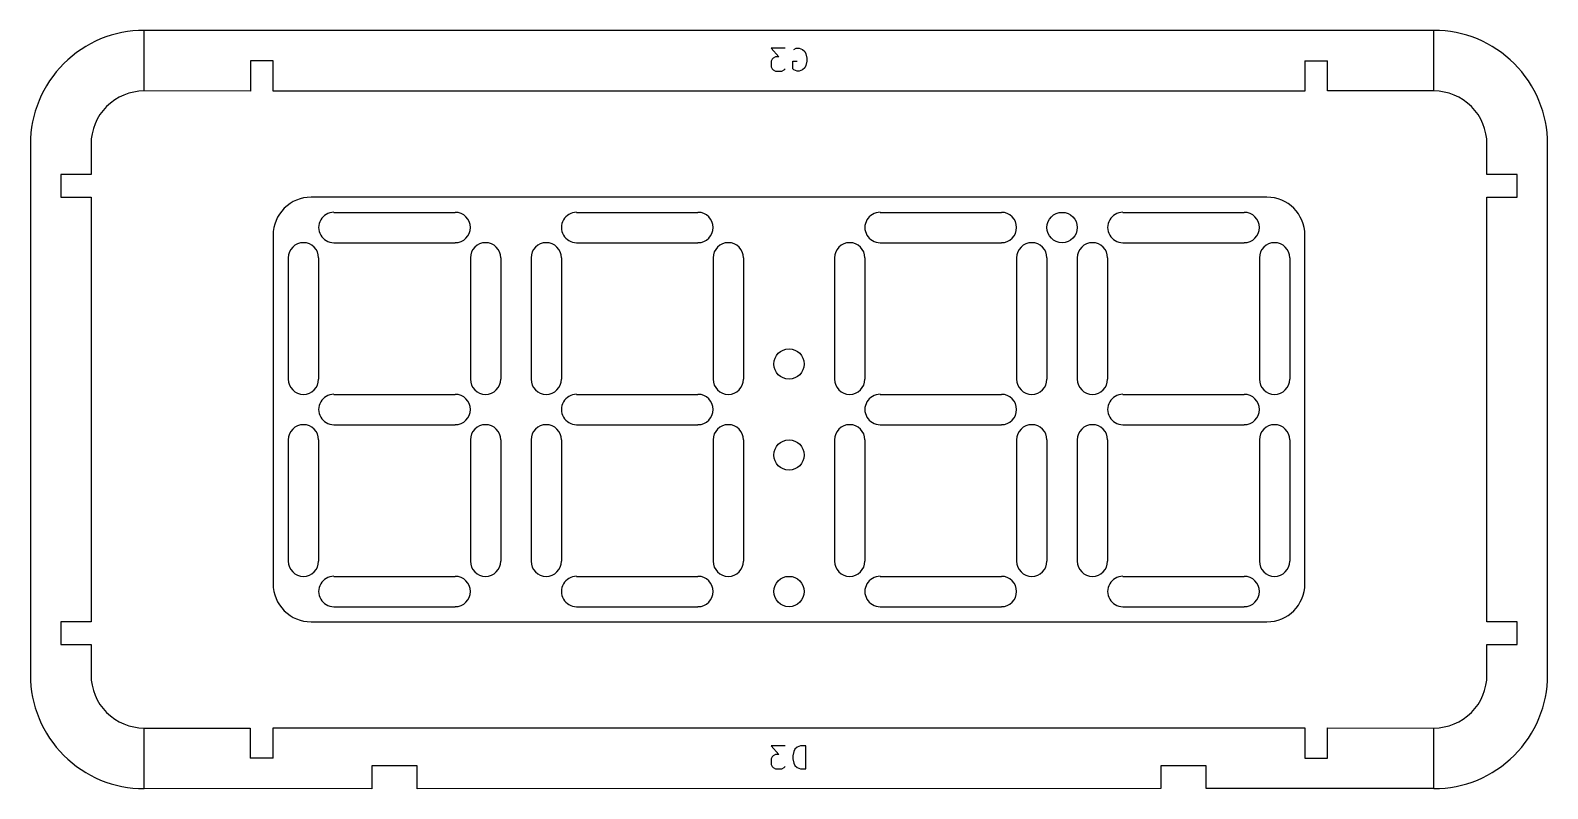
# Model space of a CAD drawing. Extents: x 15 to 215, y -115 to -15.
import ezdxf

# ---------------------------------------------------------------- set-up
doc = ezdxf.new("R2010")
doc.units = 0
doc.layers.add('BLACK', color=7, linetype='CONTINUOUS')

msp = doc.modelspace()

# ---------------------------------------------------------------- linework, layer by layer
at = {"layer": 'BLACK', "linetype": 'CONTINUOUS'}
for p, q in [((30, -22.999971), (30.000001, -15)), ((200.000005, -15.000001), (30.000001, -15)), ((200.00001, -22.999967), (199.999999, -15)), ((114.499999, -17.368357), (112.642856, -17.368357)), ((112.642856, -17.368357), (113.642856, -18.511214)), ((115.642856, -17.511214), (115.928571, -17.368357)), ((115.928571, -17.368357), (116.357142, -17.368357)), ((116.357142, -17.368357), (116.785713, -17.511214)), ((116.785713, -17.511214), (117.071428, -17.796928)), ((117.071428, -17.796928), (117.214285, -18.082642)), ((44.000003, -19.000001), (44.000003, -23.000001)), ((47.000003, -19.000001), (44.000003, -19.000001)), ((47.000003, -23.000001), (47.000003, -19.000001)), ((112.785713, -18.796928), (112.642856, -19.082642)), ((112.642856, -19.082642), (112.642856, -19.796928)), ((112.642856, -19.796928), (112.785713, -20.082642)), ((112.928571, -18.654071), (112.785713, -18.796928)), ((113.214285, -18.511214), (112.928571, -18.654071)), ((113.642856, -18.511214), (113.214285, -18.511214)), ((115.499999, -20.082642), (115.499999, -19.082642)), ((115.499999, -19.082642), (116.071428, -19.082642)), ((117.071428, -19.939785), (116.785713, -20.2255)), ((117.214285, -19.654071), (117.071428, -19.939785)), ((117.214285, -18.082642), (117.357142, -18.654071)), ((117.357142, -19.082642), (117.214285, -19.654071)), ((117.357142, -18.654071), (117.357142, -19.082642)), ((183.000003, -19.000004), (183.000003, -23.000004)), ((183.000003, -19.000004), (186.000003, -19.000004)), ((186.00001, -22.999966), (186.000003, -19.000004)), ((112.785713, -20.082642), (112.928571, -20.2255)), ((112.928571, -20.2255), (113.214285, -20.368357)), ((113.214285, -20.368357), (114.071428, -20.368357)), ((114.071428, -20.368357), (114.357142, -20.2255)), ((114.357142, -20.2255), (114.499999, -20.082642)), ((115.642856, -20.2255), (115.499999, -20.082642)), ((116.071428, -20.368357), (115.642856, -20.2255)), ((116.357142, -20.368357), (116.071428, -20.368357)), ((116.785713, -20.2255), (116.357142, -20.368357)), ((44.000003, -23.000001), (30.000015, -22.999971)), ((183.000003, -23.000004), (47.000003, -23.000001)), ((199.999995, -22.999967), (186.00001, -22.999966)), ((15.000003, -29.999984), (14.999999, -99.999997)), ((22.999971, -30), (23.000009, -33.999999)), ((206.999993, -33.999992), (207.000024, -30.000003)), ((214.999999, -99.999969), (214.999998, -30.000001)), ((23.000009, -33.999999), (19.000009, -33.999999)), ((19.000009, -33.999999), (19.000009, -36.999999)), ((210.999993, -33.999992), (206.999993, -33.999992)), ((210.999993, -36.999992), (210.999993, -33.999992)), ((19.000009, -36.999999), (23.000009, -36.999999)), ((23.000009, -36.999999), (23.000003, -93.000001)), ((178.00001, -37), (52.00001, -37)), ((206.999987, -92.999994), (206.999993, -36.999992)), ((206.999993, -36.999992), (210.999993, -36.999992)), ((55.000003, -39.000001), (71.000003, -39.000001)), ((87.000003, -39.000001), (103.000003, -39.000001)), ((127.000003, -39.000001), (143.000003, -39.000001)), ((159.000003, -39.000001), (175.000003, -39.000001)), ((47.00001, -42), (47.00001, -88)), ((183.00001, -88), (183.00001, -42)), ((55.000003, -43.000001), (71.000003, -43.000001)), ((87.000003, -43.000001), (103.000003, -43.000001)), ((127.000003, -43.000001), (143.000003, -43.000001)), ((159.000003, -43.000001), (175.000003, -43.000001)), ((49.000003, -45.000001), (49.000003, -61.000001)), ((53.000003, -45.000001), (53.000003, -61.000001)), ((73.000003, -45.000001), (73.000003, -61.000001)), ((77.000003, -45.000001), (77.000003, -61.000001)), ((81.000003, -45.000001), (81.000003, -61.000001)), ((85.000003, -45.000001), (85.000003, -61.000001)), ((105.000003, -45.000001), (105.000003, -61.000001)), ((109.000003, -45.000001), (109.000003, -61.000001)), ((121.000003, -45.000001), (121.000003, -61.000001)), ((125.000003, -45.000001), (125.000003, -61.000001)), ((145.000003, -45.000001), (145.000003, -61.000001)), ((149.000003, -45.000001), (149.000003, -61.000001)), ((153.000003, -45.000001), (153.000003, -61.000001)), ((157.000003, -45.000001), (157.000003, -61.000001)), ((177.000003, -45.000001), (177.000003, -61.000001)), ((181.000003, -45.000001), (181.000003, -61.000001)), ((55.000003, -63.000001), (71.000003, -63.000001)), ((87.000003, -63.000001), (103.000003, -63.000001)), ((127.000003, -63.000001), (143.000003, -63.000001)), ((159.000003, -63.000001), (175.000003, -63.000001)), ((55.000003, -67.000001), (71.000003, -67.000001)), ((87.000003, -67.000001), (103.000003, -67.000001)), ((127.000003, -67.000001), (143.000003, -67.000001)), ((159.000003, -67.000001), (175.000003, -67.000001)), ((49.000003, -69.000001), (49.000003, -85.000001)), ((53.000003, -69.000001), (53.000003, -85.000001)), ((73.000003, -69.000001), (73.000003, -85.000001)), ((77.000003, -69.000001), (77.000003, -85.000001)), ((81.000003, -69.000001), (81.000003, -85.000001)), ((85.000003, -69.000001), (85.000003, -85.000001)), ((105.000003, -69.000001), (105.000003, -85.000001)), ((109.000003, -69.000001), (109.000003, -85.000001)), ((121.000003, -69.000001), (121.000003, -85.000001)), ((125.000003, -69.000001), (125.000003, -85.000001)), ((145.000003, -69.000001), (145.000003, -85.000001)), ((149.000003, -69.000001), (149.000003, -85.000001)), ((153.000003, -69.000001), (153.000003, -85.000001)), ((157.000003, -69.000001), (157.000003, -85.000001)), ((177.000003, -69.000001), (177.000003, -85.000001)), ((181.000003, -69.000001), (181.000003, -85.000001)), ((55.000003, -87.000001), (71.000003, -87.000001)), ((87.000003, -87.000001), (103.000003, -87.000001)), ((127.000003, -87.000001), (143.000003, -87.000001)), ((159.000003, -87.000001), (175.000003, -87.000001)), ((55.000003, -91.000001), (71.000003, -91.000001)), ((87.000003, -91.000001), (103.000003, -91.000001)), ((127.000003, -91.000001), (143.000003, -91.000001)), ((159.000003, -91.000001), (175.000003, -91.000001)), ((19.000003, -93.000001), (19.000003, -96.000001)), ((23.000003, -93.000001), (19.000003, -93.000001)), ((52.00001, -93), (177.99, -93)), ((210.999987, -92.999994), (206.999987, -92.999994)), ((210.999987, -95.999994), (210.999987, -92.999994)), ((207.000025, -99.999993), (206.999987, -95.999994)), ((206.999987, -95.999994), (210.999987, -95.999994)), ((19.000003, -96.000001), (23.000003, -96.000001)), ((23.000003, -96.000001), (22.999972, -99.99999)), ((29.98817, -107.000026), (43.988155, -107.000027)), ((29.999999, -114.999999), (29.999988, -107.000032)), ((43.988155, -107.000027), (43.988162, -110.999989)), ((46.988162, -110.999989), (46.988162, -106.999989)), ((47, -106.999992), (182.988162, -106.999992)), ((182.988162, -106.999992), (182.988162, -110.999992)), ((186, -110.999992), (186, -106.999992)), ((186, -106.999992), (199.999987, -107.000022)), ((199.999997, -114.999999), (199.999986, -107.000032)), ((114.499999, -109.368357), (112.642856, -109.368357)), ((112.642856, -109.368357), (113.642856, -110.511214)), ((115.785713, -109.796928), (115.642856, -110.082642)), ((116.071428, -109.511214), (115.785713, -109.796928)), ((116.499999, -109.368357), (116.071428, -109.511214)), ((117.214285, -109.368357), (116.499999, -109.368357)), ((117.214285, -112.368357), (117.214285, -109.368357)), ((46.988162, -110.999989), (43.988162, -110.999989)), ((66, -112), (60, -112)), ((60, -112), (60, -115)), ((66, -115), (66, -112)), ((112.785713, -110.796928), (112.642856, -111.082642)), ((112.642856, -111.082642), (112.642856, -111.796928)), ((112.642856, -111.796928), (112.785713, -112.082642)), ((112.928571, -110.654071), (112.785713, -110.796928)), ((113.214285, -110.511214), (112.928571, -110.654071)), ((113.642856, -110.511214), (113.214285, -110.511214)), ((115.642856, -110.082642), (115.499999, -110.654071)), ((115.499999, -110.654071), (115.499999, -111.082642)), ((115.499999, -111.082642), (115.642856, -111.654071)), ((115.642856, -111.654071), (115.785713, -111.939785)), ((115.785713, -111.939785), (116.071428, -112.2255)), ((164, -112), (164, -114.999829)), ((170, -112), (164, -112)), ((170, -114.999999), (170, -112)), ((182.988162, -110.999992), (185.988162, -110.999992)), ((112.785713, -112.082642), (112.928571, -112.2255)), ((112.928571, -112.2255), (113.214285, -112.368357)), ((113.214285, -112.368357), (114.071428, -112.368357)), ((114.071428, -112.368357), (114.357142, -112.2255)), ((114.357142, -112.2255), (114.499999, -112.082642)), ((116.071428, -112.2255), (116.499999, -112.368357)), ((116.499999, -112.368357), (117.214285, -112.368357)), ((60, -115), (29.999999, -114.999999)), ((164, -114.999829), (66, -115)), ((200, -114.999999), (170, -114.999999))]:
    msp.add_line(p, q, dxfattribs=at)
at = {"layer": 'BLACK'}
for centre in [(151.000002, -41.000073), (115.000002, -59.000073), (115.000002, -71.000073), (115.000002, -89.000073)]:
    msp.add_circle(centre, 2, dxfattribs=at)
for centre, radius, start, end in [((30, -30), 15.000001, 89.99999618, 179.99999618), ((200, -30), 15.000001, -0.00000382, 90.00000382), ((30, -30), 7.000029, 89.99993452, 180), ((200, -30), 7.000034, -0.00002456, 90.00004093), ((52, -42), 4.99999, 89.99988541, 180), ((178, -42), 5, 0, 89.99988541), ((54.99997, -41), 2.000001, -270.00094538, -89.99905462), ((70.99997, -41), 1.999999, -89.99905462, 89.99905462), ((87, -41), 2.000001, -270.00008594, -89.99991406), ((103, -41), 1.999999, -89.99991406, 89.99991406), ((127, -41), 2.000001, -270.00008594, -89.99991406), ((143, -41), 1.999999, -89.99991406, 89.99991406), ((159, -41), 2.000001, -270.00008594, -89.99991406), ((175, -41), 1.999999, -89.99991406, 89.99991406), ((51.000003, -45.000001), 2, 0, 180), ((75.000003, -45.000001), 2, 0, 180), ((83.000003, -45.000001), 2, 0, 180), ((107.000003, -45.000001), 2, 0, 180), ((123.000003, -45.000001), 2, 0, 180), ((147.000003, -45.000001), 2, 0, 180), ((155.000003, -45.000001), 2, 0, 180), ((179.000003, -45.000001), 2, 0, 180), ((51.000003, -61.000001), 2, -180, 0), ((75.000003, -61.000001), 2, -180, 0), ((83.000003, -61.000001), 2, -180, 0), ((107.000003, -61.000001), 2, -180, 0), ((123.000003, -61.000001), 2, -180, 0), ((147.000003, -61.000001), 2, -180, 0), ((155.000003, -61.000001), 2, -180, 0), ((179.000003, -61.000001), 2, -180, 0), ((54.99997, -65), 2.000001, -270.00094538, -89.99905462), ((70.99997, -65), 1.999999, -89.99905462, 89.99905462), ((87, -65), 2.000001, -270.00008594, -89.99991406), ((103, -65), 1.999999, -89.99991406, 89.99991406), ((127, -65), 2.000001, -270.00008594, -89.99991406), ((143, -65), 1.999999, -89.99991406, 89.99991406), ((159, -65), 2.000001, -270.00008594, -89.99991406), ((175, -65), 1.999999, -89.99991406, 89.99991406), ((51.000003, -69.000001), 2, 0, 180), ((75.000003, -69.000001), 2, 0, 180), ((83.000003, -69.000001), 2, 0, 180), ((107.000003, -69.000001), 2, 0, 180), ((123.000003, -69.000001), 2, 0, 180), ((147.000003, -69.000001), 2, 0, 180), ((155.000003, -69.000001), 2, 0, 180), ((179.000003, -69.000001), 2, 0, 180), ((51.000003, -85.000001), 2, -180, 0), ((75.000003, -85.000001), 2, -180, 0), ((83.000003, -85.000001), 2, -180, 0), ((107.000003, -85.000001), 2, -180, 0), ((123.000003, -85.000001), 2, -180, 0), ((147.000003, -85.000001), 2, -180, 0), ((155.000003, -85.000001), 2, -180, 0), ((179.000003, -85.000001), 2, -180, 0), ((52, -88), 5, -180, -89.99988541), ((54.99997, -89), 2.000001, -270.00094538, -89.99905462), ((70.99997, -89), 1.999999, -89.99905462, 89.99905462), ((87, -89), 2.000001, -270.00008594, -89.99991406), ((103, -89), 1.999999, -89.99991406, 89.99991406), ((127, -89), 2.000001, -270.00008594, -89.99991406), ((143, -89), 1.999999, -89.99991406, 89.99991406), ((159, -89), 2.000001, -270.00008594, -89.99991406), ((175, -89), 1.999999, -89.99991406, 89.99991406), ((178, -88), 5.00001, -89.99988541, 0), ((30, -100), 14.999999, -180.00001146, -90.00000382), ((30, -100), 7.000027, -180.00008185, -90), ((200, -100), 7.000024, -90.00010641, 0.0000573), ((200, -100), 14.999999, -90.00001146, 0.00000382)]:
    msp.add_arc(centre, radius, start, end, dxfattribs=at)

doc.saveas('drawing.dxf')
